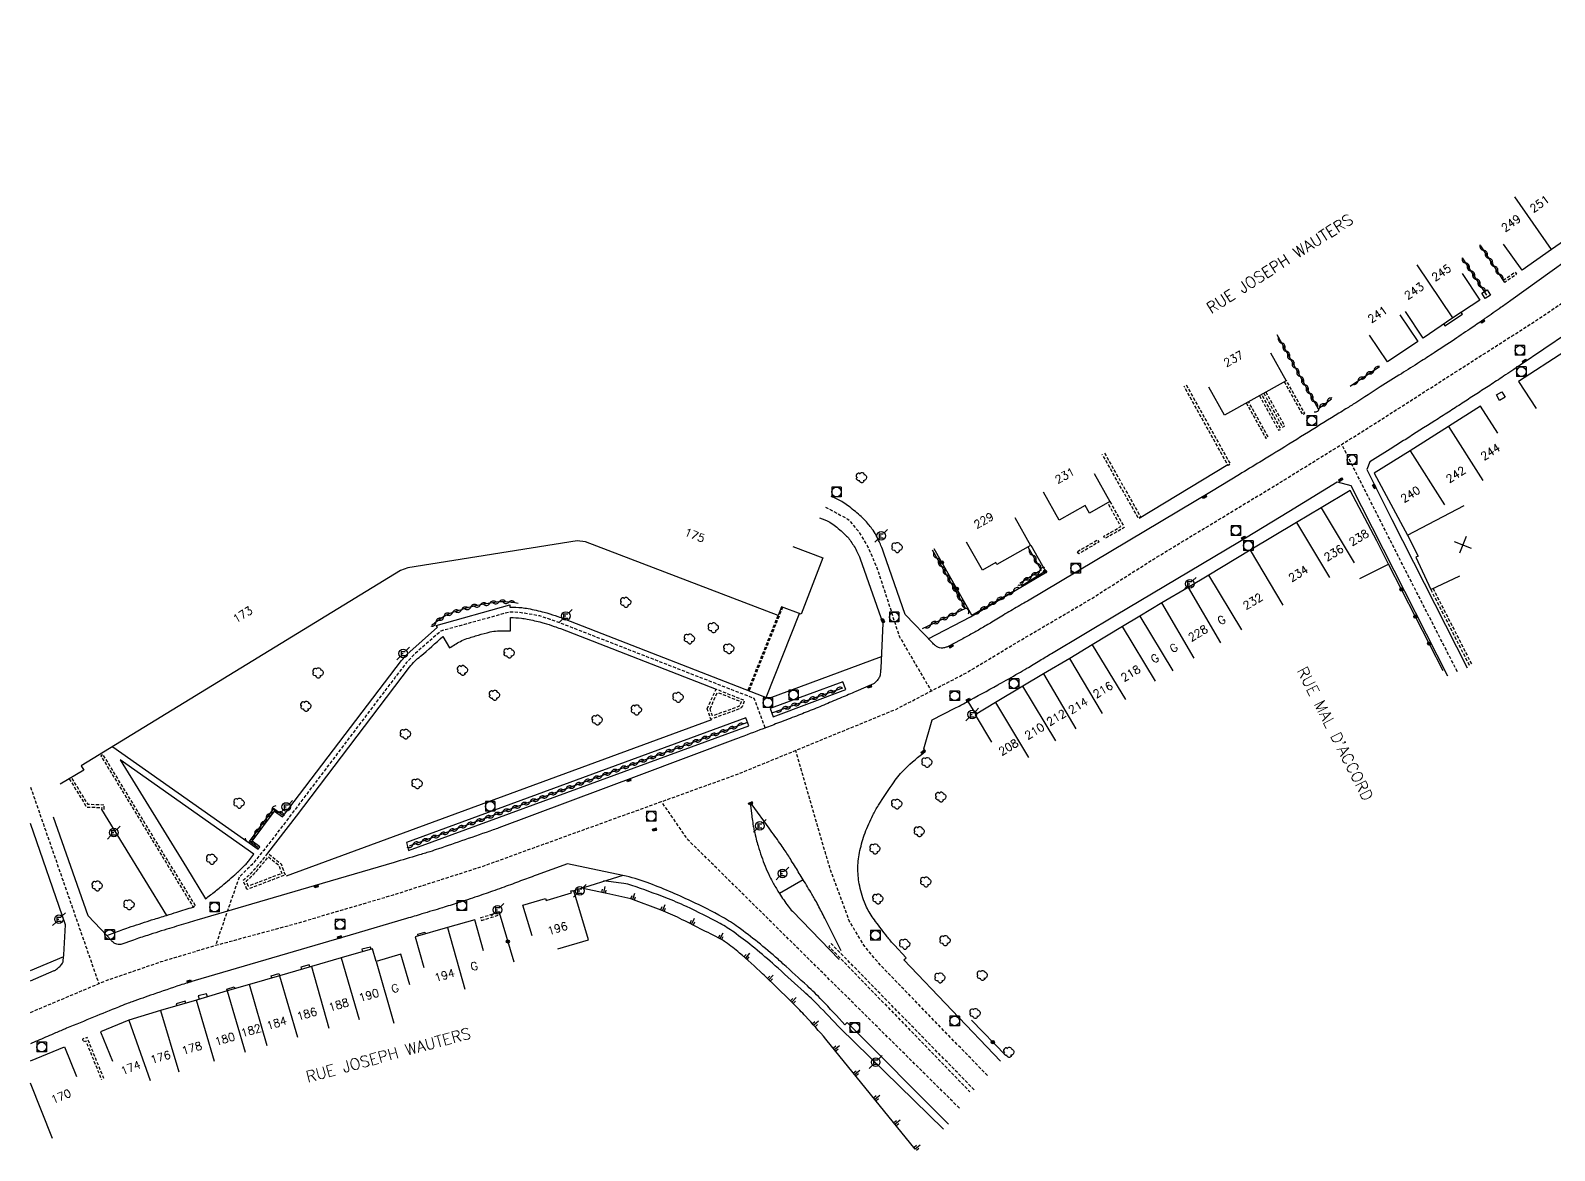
# Model space of a CAD drawing. Header units: millimetres. Extents: x 133000 to 134000, y 129000 to 130000.
# Drawn here: x 133000 to 133238, y 129459.2 to 129634.1 of the extents above; entities that cross this region are included whole.
import ezdxf
from ezdxf.enums import TextEntityAlignment as Align

# ---------------------------------------------------------------- set-up
doc = ezdxf.new("R2010")
doc.units = ezdxf.units.MM
doc.linetypes.add('DASHED', pattern=[0.75, 0.5, -0.25])
doc.layers.get('0').update_dxf_attribs({"linetype": 'CONTINUOUS'})
for name, color, linetype in [('W0001', 6, 'DASHED'), ('W0008', 7, 'CONTINUOUS'), ('W0100', 7, 'CONTINUOUS'), ('W0112', 1, 'DASHED'), ('W0211', 2, 'CONTINUOUS'), ('W0300', 7, 'CONTINUOUS'), ('W0310', 3, 'CONTINUOUS'), ('W0322', 7, 'CONTINUOUS'), ('W0400', 7, 'CONTINUOUS'), ('W0420', 7, 'CONTINUOUS'), ('W0471', 7, 'CONTINUOUS'), ('W0989', 7, 'CONTINUOUS'), ('W0991', 7, 'CONTINUOUS'), ('W1102', 7, 'CONTINUOUS')]:
    doc.layers.add(name, color=color, linetype=linetype)
doc.styles.get("Standard").update_dxf_attribs({"font": 'romans.shx', "width": 0.85})

# ---------------------------------------------------------------- blocks, each defined once
blk = doc.blocks.new('T420')
for p, q in [((0.75, 0.75), (-0.75, 0.75)), ((-0.75, 0.75), (-0.75, -0.75)), ((0.75, 0.75), (0.75, -0.75)), ((0.75, -0.75), (-0.75, -0.75))]:
    blk.add_line(p, q)
blk.add_ellipse((0, 0), major_axis=(-0.53, 0.53), ratio=1, start_param=3.926991, end_param=10.210176)
blk = doc.blocks.new('T400')
for p, q in [((-0.15, 0.3), (0.15, 0.3)), ((-0.15, -0.25), (-0.15, 0.3)), ((-0.15, 0.15), (0.15, 0.15)), ((-0.15, 0), (0.15, 0)), ((0.15, 0.3), (0.15, -0.25)), ((-0.15, -0.15), (0.15, -0.15)), ((-0.15, -0.25), (-0.15, -0.3)), ((-0.15, -0.3), (0.15, -0.3)), ((0.15, -0.3), (0.15, -0.25))]:
    blk.add_line(p, q)
blk = doc.blocks.new('T471')
for p, q in [((-0.333334, 0.333334), (-0.333334, -0.333334)), ((-0.333334, 0.333334), (0.333334, 0.333334)), ((-0.333334, 0), (0, 0)), ((0.500001, 0.500001), (1.000002, 1.000002)), ((-0.500001, -0.500001), (-1.000002, -1.000002)), ((-0.333334, -0.333334), (0.333334, -0.333334))]:
    blk.add_line(p, q)
blk.add_ellipse((0, 0), major_axis=(0.471405, 0.471405), ratio=1, start_param=5.4977871438, end_param=11.780972451)
blk = doc.blocks.new('T300')
for p, q in [((-0.8, 0.51), (-0.86, 0.34)), ((-0.86, 0.34), (-0.86, 0.17)), ((-0.86, 0.17), (-0.74, 0.06)), ((-0.69, 0.63), (-0.8, 0.51)), ((-0.8, -0.06), (-0.74, 0.06)), ((-0.74, 0.06), (-0.69, 0.11)), ((-0.57, 0.69), (-0.69, 0.63)), ((-0.46, 0.69), (-0.57, 0.69)), ((-0.29, 0.63), (-0.46, 0.69)), ((-0.29, 0.63), (-0.17, 0.74)), ((-0.23, 0.57), (-0.29, 0.63)), ((-0.17, 0.74), (-0.06, 0.8)), ((-0.06, 0.8), (0.06, 0.8)), ((0.06, 0.8), (0.23, 0.74)), ((0.23, 0.74), (0.34, 0.63)), ((0.34, 0.63), (0.4, 0.51)), ((0.46, 0.46), (0.34, 0.46)), ((0.4, 0.51), (0.4, 0.46)), ((0.57, 0.4), (0.46, 0.46)), ((0.57, 0.4), (0.69, 0.29)), ((0.69, 0.29), (0.74, 0.17)), ((0.74, 0.06), (0.69, -0.17)), ((0.74, 0.17), (0.74, 0.06)), ((-0.8, -0.17), (-0.8, -0.06)), ((-0.8, -0.23), (-0.8, -0.17)), ((-0.74, -0.34), (-0.8, -0.23)), ((-0.69, -0.4), (-0.74, -0.34)), ((-0.51, -0.46), (-0.69, -0.4)), ((-0.4, -0.46), (-0.51, -0.46)), ((-0.4, -0.46), (-0.34, -0.46)), ((-0.34, -0.46), (-0.34, -0.4)), ((-0.34, -0.51), (-0.34, -0.46)), ((-0.29, -0.63), (-0.34, -0.51)), ((-0.17, -0.74), (-0.29, -0.63)), ((-0.06, -0.8), (-0.17, -0.74)), ((0.06, -0.8), (-0.06, -0.8)), ((0.17, -0.74), (0.06, -0.8)), ((0.23, -0.69), (0.17, -0.74)), ((0.29, -0.46), (0.23, -0.46)), ((0.29, -0.63), (0.23, -0.69)), ((0.46, -0.4), (0.29, -0.46)), ((0.34, -0.51), (0.29, -0.63)), ((0.34, -0.51), (0.34, -0.46)), ((0.57, -0.34), (0.46, -0.4)), ((0.63, -0.29), (0.57, -0.34)), ((0.69, -0.17), (0.63, -0.29))]:
    blk.add_line(p, q)
blk = doc.blocks.new('t112o')
at = {"color": 0, "linetype": 'Continuous'}
for p, q in [((-0.5, 0.5), (0.5, 0.5)), ((-0.5, -0.5), (-0.5, 0.5)), ((0.5, 0.5), (0.5, -0.5)), ((0.5, -0.5), (-0.5, -0.5))]:
    blk.add_line(p, q, dxfattribs=at)
blk = doc.blocks.new('t211o')
at = {"color": 0, "linetype": 'Continuous'}
for p, q in [((-0.29, 0.5), (-0.29, 0)), ((0, 1), (0, 0)), ((0.29, 0.5), (0.29, 0))]:
    blk.add_line(p, q, dxfattribs=at)
blk = doc.blocks.new('t991o')
at = {"color": 0, "linetype": 'Continuous'}
for p, q in [((-1, 1), (1, -1)), ((-1, -1), (1, 1))]:
    blk.add_line(p, q, dxfattribs=at)
blk = doc.blocks.new('t322o')
at = {"color": 0, "linetype": 'Continuous'}
for radius in [0.25, 0.15]:
    blk.add_circle((0, 0), radius, dxfattribs=at)
blk = doc.blocks.new('t310o')
at = {"color": 0, "linetype": 'Continuous'}
for centre, start, end in [((-0.5, 0.38), 216.8699, 323.1304), ((0.5, -0.37), 36.8699, 143.1303)]:
    blk.add_arc(centre, 0.625, start, end, dxfattribs=at)

msp = doc.modelspace()

# ---------------------------------------------------------------- linework, layer by layer
at = {"layer": 'W0001', "flags": 128}
for points in [[(133000, 129480.74), (133002.28, 129481.71), (133011.84, 129485.73), (133020.41, 129488.67), (133028.9, 129491.22), (133041.55, 129494.65), (133056.68, 129499.11), (133070.49, 129503.52), (133086.45, 129509.3), (133110.65, 129518.03), (133135.12, 129528.07), (133146.2, 129533.8), (133153.92, 129538.45), (133165.54, 129545.27), (133175.31, 129551.49), (133195.21, 129563.54), (133207.77, 129571.31), (133221.42, 129580.03), (133235.35, 129588.93), (133247.42, 129597.12), (133259.87, 129606.14), (133268.16, 129611.82), (133276.38, 129617.37), (133282.58, 129621.37), (133290.06, 129625.61), (133296.49, 129628.51), (133310.34, 129634.08)], [(133222.84, 129533.93), (133214.21, 129550.8), (133208.85, 129561.41), (133204.78, 129569.46)], [(133124.14, 129559.66), (133127.67, 129557.78), (133129.36, 129555.8), (133130.67, 129553.65), (133132.12, 129550.36), (133135.71, 129539.4), (133140.66, 129530.94)], [(133114.76, 129525.17), (133113.02, 129529.76), (133085.58, 129540.44), (133082.22, 129541.74), (133081.21, 129542.08), (133079.53, 129542.65), (133077.74, 129542.98), (133076.28, 129543.2), (133074.76, 129543.25), (133064.09, 129540.3), (133062.3, 129538.73), (133060.13, 129536.83), (133058.67, 129535.31), (133056.88, 129532.99), (133043.55, 129515.39), (133039.65, 129510.23), (133036.43, 129506.05), (133034.57, 129503.81), (133032.59, 129501.88), (133028.9, 129491.22)], [(133149.44, 129470.88), (133132.73, 129488.14), (133130.28, 129491.04), (133127.86, 129495.04), (133124.81, 129503.39), (133119.5, 129521.66)], [(133000, 129515.94), (133010.66, 129485.24)], [(133145.06, 129465.81), (133113.84, 129496.7), (133102.67, 129507.71), (133098.55, 129513.67)]]:
    msp.add_lwpolyline(points, dxfattribs=at)
at = {"layer": 'W0008', "flags": 128}
for points in [[(133246.11, 129602.64), (133231.17, 129591.91, -0.00242), (133229.7, 129590.86, -0.001409), (133227.15, 129589.08, -0.002967), (133225.13, 129587.69, -0.002216), (133222.4, 129585.85, -0.002146), (133219.19, 129583.74, -0.003066), (133216.94, 129582.29, -0.001241), (133214.09, 129580.49, 0.001074), (133210.8, 129578.41, 0.00123), (133206.97, 129575.96, -0.003057), (133205.42, 129574.99, -0.000832), (133204.35, 129574.32, -0.000189), (133199.59, 129571.37, -0.000112), (133194.68, 129568.33, -0.000806), (133194, 129567.91, -0.001731), (133191.98, 129566.68, 0.001101), (133188.8, 129564.75), (133184.43, 129562.09), (133155.7, 129544.99, -0.003293), (133154.53, 129544.3, 0.001677), (133152.23, 129542.96, 0.005061), (133150.11, 129541.68, -0.006405), (133148.43, 129540.68, -0.004237), (133146.87, 129539.79, -0.003966), (133145.19, 129538.88), (133143.42, 129537.93, -0.054985), (133143, 129537.76, -0.044029), (133142.45, 129537.65, -0.077155), (133141.98, 129537.68, -0.088681), (133141.6, 129537.83, -0.026027), (133141.19, 129538.12, -0.03434), (133140.91, 129538.38), (133136.6, 129542.88), (133133.29, 129552.44, 0.020529), (133132.81, 129553.67, 0.015523), (133132.06, 129555.24, 0.041685), (133131.41, 129556.28, 0.027579), (133130.23, 129557.68, 0.027984), (133129.54, 129558.34, 0.010576), (133127.6, 129559.92, 0.040578), (133126.71, 129560.51, 0.023363), (133125.05, 129561.32)], [(133243.73, 129589.31), (133232.64, 129581.81, -0.002202), (133230.05, 129580.08, -0.00266), (133227.89, 129578.66, -0.000049), (133225.86, 129577.35, 0.000021), (133223.84, 129576.04, 0.000027), (133221.71, 129574.66, -0.000154), (133219.57, 129573.28, -0.003468), (133219.31, 129573.11, 0.000197), (133214.66, 129570.18, 0.000882), (133212.75, 129568.98), (133209.18, 129566.71), (133208.72, 129565.51), (133212.61, 129557.72), (133224.38, 129534.56)], [(133151.49, 129473.11), (133136.38, 129488.95), (133136.78, 129489.29), (133134.92, 129491.23, -0.019212), (133133.79, 129492.57, -0.005065), (133131.98, 129494.94, -0.012224), (133131.27, 129495.95, -0.057985), (133130.24, 129497.95, -0.043621), (133129.44, 129500.81, -0.051406), (133129.22, 129503.39, -0.049992), (133129.54, 129506.03, -0.032466), (133130.34, 129508.78, -0.030863), (133131.55, 129511.54, -0.023396), (133132.43, 129513.09, -0.009506), (133134.86, 129516.75, -0.049379), (133136.58, 129518.78, -0.030979), (133139.79, 129521.52), (133139.5, 129521.91), (133140.81, 129526.42), (133144.35, 129528.23, 0.00598), (133146.18, 129529.2, 0.0001), (133151.06, 129531.89, 0.002608), (133151.25, 129531.99, 0.001772), (133154.28, 129533.71, 0.004043), (133155.59, 129534.48, 0.001525), (133157.62, 129535.69, -0.001672), (133159.47, 129536.8), (133169.57, 129542.82), (133188.56, 129554.15), (133196.5, 129558.95), (133204.07, 129563.6), (133206.2, 129563.05), (133221.3, 129533.29)], [(133123.24, 129558, -0.033202), (133124.81, 129557.29, -0.052716), (133125.72, 129556.69, -0.017882), (133127.44, 129555.14, -0.048601), (133127.99, 129554.49, -0.028627), (133129, 129552.85, -0.039146), (133129.58, 129551.55), (133133.1, 129541.53), (133132.79, 129534.49, -0.012181), (133132.74, 129533.84, -0.017938), (133132.69, 129533.4, -0.089525), (133132.59, 129533.11, -0.042584), (133132.23, 129532.6, -0.029952), (133131.83, 129532.17, -0.087886), (133131.66, 129532.06), (133128.89, 129530.86, -0.001564), (133126.64, 129529.9, -0.001433), (133124.19, 129528.86, -0.004009), (133121.78, 129527.87, -0.003919), (133119.3, 129526.9, -0.000325), (133116.64, 129525.89, -0.000388), (133114.41, 129525.04, -0.000067), (133110.41, 129523.52, -0.000832), (133110.08, 129523.4), (133095.02, 129517.76), (133073.13, 129509.56, -0.004851), (133072.27, 129509.25, -0.000941), (133067.82, 129507.69, -0.001813), (133063.71, 129506.28, -0.005597), (133062.37, 129505.84, -0.003546), (133060.55, 129505.28, -0.001724), (133056.79, 129504.17), (133045.56, 129500.86), (133025.97, 129495.14, 0.001979), (133024.6, 129494.73, 0.000942), (133021.73, 129493.86, 0.003454), (133018.27, 129492.78, 0.005413), (133016.07, 129492.05), (133014.1, 129491.37, -0.098445), (133013.88, 129491.34, -0.05306), (133013.48, 129491.41, -0.039825), (133013.16, 129491.53, -0.076646), (133013.01, 129491.63, -0.011727), (133012.78, 129491.84, -0.012229), (133012.58, 129492.05), (133011.93, 129492.77, -0.003598), (133014.16, 129493.6, -0.007063), (133015.31, 129494, -0.00015), (133018.64, 129495.1, -0.004757), (133018.75, 129495.14, -0.000608), (133019.1, 129495.24, 0.000099), (133021.25, 129495.9, 0.001083), (133022.86, 129496.4, 0.000685), (133025.41, 129497.2)], [(133012.84, 129522.2), (133035.57, 129506.24), (133035.83, 129506.58), (133034.61, 129507.49), (133038.12, 129512.15), (133039.37, 129511.29), (133057.93, 129535.68, -0.042905), (133058.79, 129536.63), (133063.56, 129540.92), (133063.36, 129541.14), (133074.84, 129544.39), (133074.86, 129544.05, -0.016597), (133076.71, 129543.95, -0.03077), (133077.7, 129543.81, -0.003467), (133080.24, 129543.25, -0.020906), (133080.66, 129543.13, -0.005736), (133082.37, 129542.57, -0.010017), (133083.34, 129542.21), (133115.33, 129529.77)], [(133037.08, 129505.61), (133041.52, 129511.4), (133059.21, 129534.67, -0.068401), (133060.93, 129536.38, 0.018097), (133064.39, 129539.47), (133065.45, 129537.67, -0.023619), (133067.13, 129538.67, -0.041295), (133068.16, 129539.11, -0.011331), (133069.95, 129539.67, -0.011214), (133071.78, 129540.15, -0.045491), (133072.93, 129540.31), (133074.95, 129540.31), (133074.97, 129542.42, -0.015843), (133076.66, 129542.31, -0.02897), (133077.58, 129542.16, -0.003031), (133079.85, 129541.65, -0.019739), (133080.2, 129541.55, -0.006029), (133081.78, 129541.03, -0.009688), (133082.75, 129540.67), (133107.07, 129531.24)], [(133126.61, 129490.35), (133124.04, 129495.47, 0.004344), (133123, 129497.49, 0.00861), (133122.45, 129498.49, 0.005841), (133122.03, 129499.22, 0.001873), (133120.67, 129501.46, 0.001037), (133119.46, 129503.44, 0.001947), (133118.81, 129504.49, 0.005813), (133117.72, 129506.17, 0.009577), (133117.04, 129507.17, 0.000036), (133116.24, 129508.28, 0.000033), (133115.36, 129509.51), (133112.73, 129513.17, 0.080881), (133112.71, 129513.2, 0.02992), (133112.64, 129513.24, 0.142561), (133112.52, 129513.27, 0.27729), (133112.47, 129513.23, 0.07827), (133112.45, 129513.16, 0.057179), (133112.45, 129513.07), (133112.63, 129511.46, 0.011023), (133112.7, 129510.97, 0.004732), (133112.88, 129509.85, 0.010581), (133113.03, 129509.1, 0.006199), (133113.33, 129507.81, 0.013061), (133113.62, 129506.77, 0.008039), (133114.16, 129505.1, 0.015675), (133114.73, 129503.57, 0.015175), (133115.41, 129502.03, 0.017036), (133116.04, 129500.84, 0.012822), (133116.96, 129499.31, 0.015372), (133118.32, 129497.33, 0.035013), (133119, 129496.53), (133126.28, 129489.03)], [(133000, 129485.65), (133003.7, 129487.27, 0.053751), (133004.08, 129487.48, 0.035451), (133004.57, 129487.9, 0.070462), (133004.99, 129488.43, 0.105248), (133005.13, 129488.86), (133005.21, 129489.75), (133005.45, 129494.42), (133000, 129510.24)], [(133143.39, 129463.28), (133127.56, 129479.18), (133127.19, 129478.79, 0.009658), (133123.6, 129482.65, 0.016071), (133121.33, 129484.87, 0.000693), (133117.52, 129488.34, 0.003395), (133116.74, 129489.04, 0.011281), (133113.58, 129491.71, 0.012101), (133110.52, 129494.06, 0.031353), (133108.08, 129495.62, 0.016599), (133103.2, 129498.11, 0.019774), (133096.29, 129501.03, 0.037899), (133092.53, 129502.12), (133083.84, 129503.96), (133078.95, 129502.16, 0.001337), (133076.54, 129501.27, -0.001263), (133073.98, 129500.32, -0.004101), (133072.51, 129499.79, -0.002243), (133069.79, 129498.86, -0.003237), (133066.75, 129497.85, -0.004073), (133064.32, 129497.08, -0.001177), (133061.14, 129496.12, -0.001559), (133058.73, 129495.4), (133049.92, 129492.8), (133024.47, 129485.34, 0.009695), (133023.39, 129485, 0.002456), (133019.16, 129483.56, 0.002128), (133015.9, 129482.41, 0.007903), (133015.02, 129482.09, 0.002805), (133013.72, 129481.57, 0.000943), (133009.86, 129480, 0.000342), (133005.63, 129478.26, 0.002211), (133004.97, 129477.98, 0.00187), (133003.28, 129477.26, 0.001257), (133000.77, 129476.18), (133000, 129475.84)]]:
    msp.add_lwpolyline(points, format="xyb", dxfattribs=at)
for points in [[(133220.72, 129588.23), (133220.89, 129587.97), (133223.63, 129589.78), (133223.45, 129590.06)], [(133173.12, 129557.94), (133186.97, 129566.28)], [(133140.2, 129539.06), (133146.8, 129542.53), (133158.71, 129549.55)], [(133114.88, 129529.91), (133120.08, 129543.03)], [(133132.87, 129536.26), (133115.33, 129529.79)], [(133146.37, 129529.31), (133147.61, 129527.26)], [(133106.34, 129526.42), (133039.93, 129502.04)], [(133011.11, 129512.44), (133021.25, 129495.9)], [(133011.93, 129492.77), (133008.99, 129495.83), (133003.59, 129511.23)], [(133092.53, 129502.12), (133084.86, 129499.73)], [(133120.67, 129501.46), (133116.96, 129499.31)], [(133060.57, 129492.71), (133060.49, 129492.98), (133061.56, 129493.28), (133061.64, 129493.01)], [(133053.18, 129490.61), (133053.08, 129490.95), (133051.76, 129490.6), (133051.87, 129490.23)], [(133000, 129487.29), (133005.19, 129489.49)], [(133043.63, 129487.84), (133043.53, 129488.19), (133042.22, 129487.83), (133042.33, 129487.46)], [(133037.71, 129486.12), (133037.61, 129486.48), (133038.8, 129486.83), (133038.9, 129486.47)], [(133027.64, 129483.19), (133027.51, 129483.63), (133026.19, 129483.32), (133026.35, 129482.81)], [(133030.76, 129484.13), (133030.68, 129484.4), (133031.82, 129484.73), (133031.9, 129484.45)], [(133024.26, 129482.19), (133024.17, 129482.52), (133022.74, 129482.07), (133022.83, 129481.78)]]:
    msp.add_lwpolyline(points, dxfattribs=at)
for points in [[(133115.52, 129528.18), (133115.99, 129526.91), (133127.34, 129531.19), (133126.87, 129532.35)], [(133112.2, 129525.5), (133111.74, 129526.75), (133058.71, 129507.3), (133059.06, 129506.02)]]:
    msp.add_lwpolyline(points, close=True, dxfattribs=at)
msp.add_lwpolyline([(133024.38, 129503.35), (133027.32, 129498.5, 0.005996), (133028.88, 129499.68, 0.012226), (133029.63, 129500.28, 0.000851), (133031.92, 129502.25, 0.00613), (133032.23, 129502.53, 0.008618), (133032.48, 129502.76, 0.001789), (133033.67, 129503.91, 0.02995), (133034.12, 129504.42), (133034.89, 129505.45), (133014.03, 129520.21)], format="xyb", close=True, dxfattribs=at)
at = {"layer": 'W0100', "flags": 128}
for points in [[(133239.27, 129607.17), (133242.1, 129603.05), (133237.54, 129599.9), (133232.96, 129596.65), (133230.06, 129600.72)], [(133223.6, 129596.15), (133226.35, 129591.97), (133222.14, 129589.2), (133217.52, 129586.06), (133214.71, 129590.19)], [(133213.85, 129589.67), (133216.64, 129585.52), (133211.9, 129582.33), (133209.11, 129586.48)], [(133247.46, 129583.07), (133244.76, 129587.27), (133242.25, 129585.65), (133239.64, 129583.97), (133232.4, 129579.25), (133235.13, 129575.06)], [(133193.66, 129583.75), (133196.08, 129579.38), (133186.46, 129574.03), (133184.03, 129578.4)], [(133229.13, 129571.2), (133226.45, 129575.42), (133221.44, 129572.24), (133215.47, 129568.46), (133209.84, 129564.97), (133215.03, 129555.25), (133216.71, 129552.01), (133216.33, 129551.81), (133218.67, 129546.8), (133223.2, 129548.91)], [(133166.12, 129564.88), (133168.58, 129560.53), (133165.4, 129558.73), (133165.4, 129558.73), (133164.73, 129559.91), (133160.67, 129557.61), (133158.21, 129561.97)], [(133207.6, 129548.5), (133212.08, 129550.74), (133210.27, 129554.36), (133206.08, 129562.23), (133201.59, 129559.54), (133197.73, 129557.23), (133190.46, 129552.91), (133184.04, 129549.04), (133180.79, 129547.09), (133176.67, 129544.7), (133173.23, 129542.64), (133170.53, 129541.01), (133165.82, 129538.17), (133162.3, 129536.02), (133158.18, 129533.63), (133154.97, 129531.71), (133150.72, 129529.14), (133147.51, 129527.2), (133150.09, 129522.92)], [(133153.7, 129558.01), (133156.17, 129553.67), (133150.92, 129550.68), (133150.92, 129550.68), (133150.74, 129551.01), (133148.65, 129549.82), (133146.18, 129554.17)], [(133119.06, 129553.5), (133123.73, 129551.71), (133120.36, 129542.93), (133117.28, 129544.1), (133116.74, 129542.71), (133086.67, 129554.23), (133085.38, 129554.37), (133058.93, 129550.18), (133057.8, 129549.74), (133007.91, 129519.24), (133008.31, 129518.59), (133004.66, 129516.38), (133004.66, 129516.38)], [(133078.33, 129492.7), (133076.91, 129497.49), (133080.43, 129498.53), (133080.52, 129498.24), (133080.69, 129498.29), (133084.5, 129499.43), (133084.41, 129499.72), (133084.69, 129499.8), (133084.72, 129499.69), (133084.86, 129499.73)], [(133082.35, 129490.66), (133087.14, 129492.09), (133084.86, 129499.73), (133084.86, 129499.73)], [(133070.75, 129490.38), (133069.41, 129495.2), (133065.1, 129494), (133060.07, 129492.57), (133061.45, 129487.76)], [(133059.26, 129485.05), (133057.83, 129489.85), (133053.96, 129488.7), (133053.39, 129490.66), (133048.53, 129489.26), (133043.87, 129487.91), (133038.91, 129486.47), (133034.22, 129485.12), (133030.73, 129484.12), (133025.93, 129482.68), (133020.31, 129481.04), (133015.36, 129479.55), (133010.91, 129477.73), (133012.81, 129473.11)], [(133000, 129473.19), (133005.31, 129475.39), (133007.21, 129470.76)]]:
    msp.add_lwpolyline(points, dxfattribs=at)
at = {"layer": 'W0112', "flags": 128}
for points in [[(133230.01, 129595.07), (133231.83, 129596.34), (133232.06, 129596.01), (133230.24, 129594.74)], [(133163.51, 129552.72), (133166.65, 129554.53), (133166.85, 129554.18), (133163.71, 129552.37)], [(133025.75, 129497.41), (133011.32, 129521.03), (133010.98, 129520.82), (133025.41, 129497.2)], [(133070.41, 129495.11), (133073.32, 129495.99), (133073.2, 129496.37), (133070.29, 129495.49)]]:
    msp.add_lwpolyline(points, close=True, dxfattribs=at)
for points in [[(133180.5, 129578.73), (133187.38, 129566.34), (133187.03, 129566.15), (133180.15, 129578.53)], [(133195.8, 129579.22), (133198.64, 129574.11), (133198.99, 129574.3), (133196.15, 129579.42)], [(133191.91, 129577.06), (133194.92, 129571.65), (133195.27, 129571.84), (133192.26, 129577.25)], [(133192.59, 129577.44), (133195.54, 129572.13), (133195.89, 129572.32), (133192.94, 129577.63)], [(133189.86, 129575.92), (133192.93, 129570.4), (133193.28, 129570.59), (133190.21, 129576.12)], [(133167.73, 129568.09), (133173.38, 129558.09), (133173.03, 129557.89), (133167.38, 129567.89)], [(133168.58, 129560.53), (133170.82, 129556.46), (133167.81, 129554.74), (133167.61, 129555.09), (133170.28, 129556.61), (133168.23, 129560.33)], [(133218.67, 129546.8), (133224.71, 129534.92)], [(133219.02, 129546.98), (133225.07, 129535.1)], [(133117.46, 129544.03), (133112.24, 129531.02), (133112.08, 129531.06), (133116.74, 129542.71)], [(133006.05, 129517.23), (133008.76, 129512.82), (133011.12, 129512.74), (133011.11, 129512.44), (133011.51, 129512.43), (133011.53, 129513.13), (133008.99, 129513.22), (133006.4, 129517.43)], [(133147.38, 129468.66), (133125.07, 129491.47), (133124.68, 129491.04), (133146.72, 129468.35)], [(133011.47, 129470.4), (133008.83, 129476.85), (133008.1, 129476.55), (133008.25, 129476.18), (133008.61, 129476.33), (133011.1, 129470.25)]]:
    msp.add_lwpolyline(points, dxfattribs=at)
for points in [[(133105.7, 129528.16), (133107.07, 129531.24), (133111.48, 129529.49), (133111.18, 129528.58, -0.08311), (133111.16, 129528.54, -0.018215), (133111.03, 129528.39, -0.030461), (133110.84, 129528.19, -0.094405), (133110.76, 129528.15), (133106.26, 129526.52)], [(133106.13, 129528.14), (133107.28, 129530.73), (133110.98, 129529.26), (133110.82, 129528.75, -0.013663), (133110.73, 129528.65, -0.026449), (133110.59, 129528.51), (133106.51, 129527.04)], [(133033.79, 129499.94), (133033.23, 129501.38, 0.012777), (133034.2, 129502.24, 0.024387), (133034.67, 129502.73, 0.000885), (133035.3, 129503.45, 0.000885), (133035.93, 129504.18, 0.00841), (133036.34, 129504.68), (133037.08, 129505.61), (133039.13, 129503.95), (133039.77, 129502.2)], [(133034.02, 129500.46), (133033.71, 129501.26, 0.010002), (133034.47, 129501.95, 0.024387), (133034.97, 129502.46, 0.000885), (133035.6, 129503.19, 0.000885), (133036.23, 129503.92, 0.008433), (133036.66, 129504.43), (133037.15, 129505.05), (133038.8, 129503.71), (133039.26, 129502.44)]]:
    msp.add_lwpolyline(points, format="xyb", close=True, dxfattribs=at)
at = {"layer": 'W0211', "flags": 128}
for points in [[(133138.18, 129459.4), (133124.21, 129476.59, 0.007448), (133121.05, 129480.14, 0.013579), (133119.23, 129482.02, 0.000786), (133115.38, 129485.77, 0.00287), (133114.32, 129486.79, 0.012736), (133110.73, 129490.02, 0.022287), (133108.56, 129491.72, 0.035719), (133107.81, 129492.17, 0.004306), (133101.39, 129495.42, 0.019197), (133098.51, 129496.7), (133093.74, 129498.49), (133089.99, 129499.31), (133089.47, 129499.42), (133086.32, 129500.1)], [(133142.57, 129462.51), (133126.47, 129478.26, 0.007759), (133122.94, 129481.93, 0.013594), (133120.84, 129483.94, 0.000644), (133116.75, 129487.64, 0.00305), (133115.89, 129488.41, 0.011141), (133112.7, 129491.1, 0.013062), (133109.87, 129493.25, 0.032167), (133107.7, 129494.62, 0.014027), (133102.44, 129497.27, 0.017869), (133099.24, 129498.64, 0.010972), (133093.91, 129500.57, 0.042332), (133092.64, 129500.88, 0.017454), (133089.49, 129501.27)]]:
    msp.add_lwpolyline(points, format="xyb", dxfattribs=at)
at = {"layer": 'W0310', "flags": 128}
for points in [[(133230.24, 129594.74), (133226.49, 129600.44)], [(133227.45, 129592.75), (133223.63, 129598.56)], [(133194.66, 129586.6), (133201.1, 129575.01), (133203.16, 129576.57)], [(133206.08, 129578.56), (133210.68, 129581.59)], [(133140.82, 129552.99), (133146.02, 129543.84), (133139.26, 129540.66)], [(133155.78, 129553.44), (133157.85, 129549.81), (133154.49, 129547.72)], [(133147.01, 129542.77), (133153.66, 129546.63)], [(133115.95, 129527.57), (133126.84, 129531.43)], [(133111.82, 129525.98), (133059.15, 129506.71)], [(133035.53, 129506.49), (133034.22, 129507.44), (133038.03, 129512.6), (133039.46, 129511.53)]]:
    msp.add_lwpolyline(points, dxfattribs=at)
msp.add_lwpolyline([(133076.18, 129544.62, 0.027665), (133073.98, 129544.87, 0.053313), (133072.83, 129544.82, 0.007367), (133070.13, 129544.36, 0.015852), (133068.89, 129544.09, 0.013464), (133067.94, 129543.83, 0.005946), (133065.81, 129543.14, 0.058277), (133064.58, 129542.56, 0.034134), (133062.7, 129541.21)], format="xyb", dxfattribs=at)
at = {"layer": 'W0322', "flags": 128}
for points in [[(133147.01, 129542.77), (133141.11, 129553.15)], [(133156.21, 129553.69), (133158.52, 129549.64), (133154.75, 129547.29)], [(133220.61, 129534.11), (133212.08, 129550.74)], [(133073.2, 129496.37), (133075.5, 129488.63)], [(133146.97, 129479.52), (133152.31, 129474.02)]]:
    msp.add_lwpolyline(points, dxfattribs=at)
at = {"layer": 'W1102', "flags": 128}
for points in [[(133237.54, 129599.9), (133231.8, 129608.09)], [(133222.14, 129589.2), (133216.58, 129597.51)], [(133221.44, 129572.24), (133226.8, 129563.79)], [(133215.47, 129568.46), (133220.82, 129560.01)], [(133201.59, 129559.54), (133206.72, 129550.96)], [(133215.03, 129555.25), (133223.89, 129559.9)], [(133197.73, 129557.23), (133202.86, 129548.65)], [(133190.46, 129552.91), (133195.59, 129544.33)], [(133189.19, 129540.47), (133184.04, 129549.04)], [(133180.79, 129547.09), (133185.87, 129538.48)], [(133181.75, 129536.08), (133176.67, 129544.7)], [(133175.7, 129532.45), (133170.53, 129541.01)], [(133173.23, 129542.64), (133178.38, 129534.07)], [(133165.82, 129538.17), (133171, 129529.61)], [(133167.41, 129527.43), (133162.3, 129536.02)], [(133158.18, 129533.63), (133163.27, 129525.03)], [(133160.13, 129523.14), (133154.97, 129531.71)], [(133150.72, 129529.14), (133155.88, 129520.57)], [(133065.1, 129494), (133067.81, 129484.38)], [(133048.53, 129489.26), (133051.31, 129479.66)], [(133053.96, 129488.7), (133056.74, 129479.09)], [(133038.91, 129486.47), (133041.69, 129476.87)], [(133043.87, 129487.91), (133046.59, 129478.29)], [(133030.73, 129484.12), (133033.54, 129474.52)], [(133036.98, 129475.51), (133034.22, 129485.12)], [(133020.31, 129481.04), (133023.15, 129471.46)], [(133028.76, 129473.09), (133025.93, 129482.68)], [(133015.36, 129479.55), (133018.7, 129470.12)], [(133003.46, 129461.04), (133000, 129469.72)]]:
    msp.add_lwpolyline(points, dxfattribs=at)

# ---------------------------------------------------------------- block references
at = {"layer": 'W0112'}
for p, rotation in [((133227.33, 129592.91), 33.7520181667442), ((133229.61, 129576.99), 210.5542480378583)]:
    msp.add_blockref('t112o', p, dxfattribs=dict(at, rotation=rotation))
at = {"layer": 'W0211'}
for p, rotation in [((133089.47, 129499.42), 347.7458869644713), ((133094, 129498.39), 339.463587827919), ((133098.68, 129496.64), 337.8448919464639), ((133103.21, 129494.51), 333.424561158275), ((133107.66, 129492.25), 332.7388542371689), ((133111.64, 129489.23), 318.7020699772348), ((133115.31, 129485.84), 315.8961845933009), ((133118.89, 129482.35), 315.6851044911902), ((133122.33, 129478.73), 311.8727194968615), ((133125.57, 129474.92), 309.0958930335309), ((133128.72, 129471.04), 309.0958930335309), ((133131.87, 129467.16), 309.0958930335362), ((133135.03, 129463.28), 309.0958930335362), ((133138.18, 129459.4), 309.0958930335362)]:
    msp.add_blockref('t211o', p, dxfattribs=dict(at, rotation=rotation))
at = {"layer": 'W0300'}
for p in [(133129.82, 129564.24), (133135.38, 129553.33), (133093, 129544.77), (133106.68, 129540.81), (133102.96, 129539.07), (133109.11, 129537.52), (133074.8, 129536.84), (133044.96, 129533.75), (133067.52, 129534.15), (133072.51, 129530.25), (133043.05, 129528.54), (133094.66, 129527.96), (133101.18, 129529.93), (133088.55, 129526.39), (133058.61, 129524.19), (133140.04, 129519.77), (133060.43, 129516.44), (133142.21, 129514.37), (133032.62, 129513.41), (133135.34, 129513.27), (133138.84, 129508.97), (133028.34, 129504.65), (133131.92, 129506.27), (133010.46, 129500.48), (133139.87, 129501.12), (133015.43, 129497.54), (133132.38, 129498.45), (133136.57, 129491.39), (133142.87, 129491.95), (133142.07, 129486.13), (133148.68, 129486.51), (133147.57, 129480.58), (133152.84, 129474.5)]:
    msp.add_blockref('T300', p, dxfattribs=at)
at = {"layer": 'W0310'}
for p, rotation in [((133226.94, 129599.76), 123.3362819453395), ((133224.15, 129597.76), 123.3362819455406), ((133227.77, 129598.5), 123.3362819453395), ((133228.59, 129597.25), 123.3362819453395), ((133224.97, 129596.51), 123.3362819455406), ((133225.8, 129595.25), 123.3362819455406), ((133229.41, 129596), 123.3362819453395), ((133226.62, 129594), 123.3362819455406), ((133195.39, 129585.29), 299.0640040745699), ((133196.12, 129583.97), 299.0640040745699), ((133196.84, 129582.66), 299.0640040745699), ((133197.57, 129581.35), 299.0640040745699), ((133198.3, 129580.04), 299.0640040745699), ((133208.58, 129580.21), 33.37284317421241), ((133209.83, 129581.03), 33.37284317421241), ((133199.03, 129578.73), 299.0640040745699), ((133207.33, 129579.38), 33.37284317421241), ((133199.76, 129577.42), 299.0640040745699), ((133200.49, 129576.11), 299.0640040745699), ((133202.49, 129576.06), 37.109552809405), ((133201.29, 129575.15), 37.109552809405), ((133141.56, 129551.68), 299.6231355497069), ((133156.52, 129552.14), 299.6231355498121), ((133142.3, 129550.38), 299.6231355497069), ((133143.05, 129549.08), 299.6231355497069), ((133157.26, 129550.83), 299.6231355498121), ((133157.58, 129549.64), 211.9159437821321), ((133143.79, 129547.77), 299.6231355497069), ((133155.03, 129548.05), 211.9159437821321), ((133156.3, 129548.85), 211.9159437821321), ((133144.53, 129546.47), 299.6231355497069), ((133145.27, 129545.16), 299.6231355497069), ((133150.9, 129545.03), 30.17357631707323), ((133152.2, 129545.78), 30.17357631707323), ((133153.5, 129546.54), 30.17357631707323), ((133064.55, 129542.55), 211.9874574421163), ((133065.91, 129543.18), 198.4661978804572), ((133067.33, 129543.64), 197.5512773893641), ((133068.77, 129544.06), 194.4440379540445), ((133070.24, 129544.38), 190.3798533344173), ((133071.72, 129544.64), 189.4540701194902), ((133073.2, 129544.86), 184.7838927915973), ((133074.7, 129544.82), 174.4971515050991), ((133143.33, 129542.57), 205.1707485185432), ((133144.69, 129543.21), 205.1707485185432), ((133146.01, 129543.86), 299.6231355497069), ((133148.31, 129543.52), 30.17357631707323), ((133149.6, 129544.27), 30.17357631707323), ((133063.32, 129541.7), 217.0558191461782), ((133140.61, 129541.3), 205.1707485185432), ((133141.97, 129541.94), 205.1707485185432), ((133124.43, 129530.58), 19.52466682531634), ((133125.84, 129531.08), 19.52466682531634), ((133117.36, 129528.07), 19.52466682531634), ((133118.77, 129528.57), 19.52466682531634), ((133120.19, 129529.07), 19.52466682531634), ((133121.6, 129529.57), 19.52466682531634), ((133123.01, 129530.07), 19.52466682531634), ((133104.78, 129523.41), 200.0939326031065), ((133106.18, 129523.92), 200.0939326031065), ((133107.59, 129524.44), 200.0939326031065), ((133109, 129524.95), 200.0939326031065), ((133110.41, 129525.47), 200.0939326031065), ((133097.73, 129520.83), 200.0939326031065), ((133099.14, 129521.35), 200.0939326031065), ((133100.55, 129521.86), 200.0939326031065), ((133101.96, 129522.38), 200.0939326031065), ((133103.37, 129522.89), 200.0939326031065), ((133092.1, 129518.77), 200.0939326031065), ((133093.51, 129519.28), 200.0939326031065), ((133094.91, 129519.8), 200.0939326031065), ((133096.32, 129520.31), 200.0939326031065), ((133085.05, 129516.19), 200.0939326031065), ((133086.46, 129516.71), 200.0939326031065), ((133087.87, 129517.22), 200.0939326031065), ((133089.28, 129517.74), 200.0939326031065), ((133090.69, 129518.25), 200.0939326031065), ((133079.42, 129514.13), 200.0939326031065), ((133080.83, 129514.65), 200.0939326031065), ((133082.24, 129515.16), 200.0939326031065), ((133083.64, 129515.68), 200.0939326031065), ((133036.82, 129510.97), 53.61138253966975), ((133037.71, 129512.18), 53.61138253966975), ((133038.81, 129512.02), 323.4620405385812), ((133072.38, 129511.55), 200.0939326031065), ((133073.78, 129512.07), 200.0939326031065), ((133075.19, 129512.58), 200.0939326031065), ((133076.6, 129513.1), 200.0939326031065), ((133078.01, 129513.62), 200.0939326031065), ((133035.04, 129508.56), 53.61138253966975), ((133035.93, 129509.76), 53.61138253966975), ((133065.33, 129508.98), 200.0939326031065), ((133066.74, 129509.49), 200.0939326031065), ((133068.15, 129510.01), 200.0939326031065), ((133069.56, 129510.52), 200.0939326031065), ((133070.97, 129511.04), 200.0939326031065), ((133034.32, 129507.37), 143.913484153972), ((133059.7, 129506.92), 200.0939326031065), ((133061.11, 129507.43), 200.0939326031065), ((133062.51, 129507.95), 200.0939326031065), ((133063.92, 129508.46), 200.0939326031065)]:
    msp.add_blockref('t310o', p, dxfattribs=dict(at, rotation=rotation))
at = {"layer": 'W0322'}
for p, rotation in [((133142.32, 129551.02), 119.6231355496496), ((133158.44, 129549.59), 211.9159437821687), ((133144.66, 129546.9), 119.6231355496496), ((133214.11, 129546.78), 117.1700632794055), ((133216.27, 129542.56), 117.1700632794055), ((133218.44, 129538.33), 117.1700632794055), ((133074.55, 129491.82), 286.5216476202227), ((133150.28, 129476.11), 314.1978677557731)]:
    msp.add_blockref('t322o', p, dxfattribs=dict(at, rotation=rotation))
at = {"layer": 'W0400'}
for p, rotation in [((133226.81, 129588.66), 124.709857698321), ((133233.3, 129582.44), 304.2668665080337), ((133204.59, 129563.92), 301.9270517865924), ((133209.86, 129562.9), 26.50932497252813), ((133183.37, 129561.28), 120.7623049317425), ((133189.43, 129554.85), 300.5480438194529), ((133133.12, 129541.9), 21.14860084459745), ((133143.77, 129537.94), 298.229442514236), ((133131.06, 129531.64), 111.2384599204152), ((133146.44, 129529.52), 298.7732018236123), ((133139.39, 129521.41), 127.4532770637939), ((133093.46, 129517.01), 110.5189861349728), ((133112.48, 129513.4), 112.2672745003481), ((133097.48, 129509.29), 105.4049780457505), ((133044.65, 129500.44), 107.3168216655997), ((133048.29, 129492.48), 105.7845593808707), ((133024.75, 129485.58), 286.3355026718363)]:
    msp.add_blockref('T400', p, dxfattribs=dict(at, rotation=rotation))
at = {"layer": 'W0420'}
for p in [(133232.59, 129584.12), (133232.84, 129580.79), (133200.1, 129573.17), (133206.36, 129567.05), (133125.88, 129562.02), (133188.24, 129555.99), (133190.17, 129553.64), (133163.21, 129550.11), (133134.88, 129542.49), (133119.16, 129530.33), (133144.34, 129530.18), (133153.58, 129532.1), (133115.15, 129529.11), (133071.79, 129512.92), (133096.93, 129511.35), (133028.74, 129497.18), (133067.33, 129497.42), (133048.35, 129494.48), (133012.37, 129492.89), (133131.96, 129492.8), (133128.73, 129478.36), (133144.32, 129479.42), (133001.74, 129475.33)]:
    msp.add_blockref('T420', p, dxfattribs=at)
at = {"layer": 'W0471'}
for p in [(133132.85, 129555.17), (133181.04, 129547.68), (133083.59, 129542.65), (133058.2, 129536.79), (133147.06, 129527.26), (133039.94, 129512.83), (133013.01, 129508.82), (133113.9, 129509.88), (133117.44, 129502.45), (133085.78, 129499.72), (133072.94, 129496.77), (133004.45, 129495.31), (133131.99, 129472.99)]:
    msp.add_blockref('T471', p, dxfattribs=at)
at = {"layer": 'W0991', "rotation": 293.3623554904013}
msp.add_blockref('t991o', (133223.67, 129553.77), dxfattribs=at)

# ---------------------------------------------------------------- texts
at = {"layer": 'W0989'}
for s, rotation, p in [('RUE JOSEPH WAUTERS', 32.5652, (133195.1, 129597.68)), ("RUE MAL D'ACCORD", 297.0712, (133203.75, 129524.27)), ('RUE JOSEPH WAUTERS', 15.1692, (133055.89, 129474.1))]:
    msp.add_text(s, height=1.75, rotation=rotation, dxfattribs=at).set_placement(p, align=Align.MIDDLE)
at = {"layer": 'W0991'}
for s, rotation, p in [('251', 35.4476, (133235.66, 129607.01)), ('249', 35.4476, (133231.21, 129603.99)), ('245', 33.9202, (133220.33, 129596.26)), ('243', 33.9202, (133216.07, 129593.41)), ('241', 33.9202, (133210.36, 129589.73)), ('237', 29.064, (133187.87, 129582.83)), ('244', 32.3435, (133228, 129568.27)), ('231', 29.4806, (133161.52, 129564.57)), ('242', 32.3435, (133222.58, 129564.74)), ('240', 32.3435, (133215.5, 129561.65)), ('229', 29.4806, (133148.86, 129557.57)), ('175', 339.0339, (133103.73, 129555.26)), ('238', 30.9295, (133207.45, 129554.89)), ('236', 31.0944, (133203.52, 129552.5)), ('234', 31.0944, (133197.99, 129549.27)), ('232', 31.0944, (133190.89, 129544.94)), ('173', 31.4381, (133033.14, 129542.86)), ('228', 31.0944, (133182.32, 129539.97)), ('G', 31.0944, (133186.01, 129542)), ('G', 31.0944, (133178.54, 129537.66)), ('G', 31.0944, (133175.59, 129536.01)), ('218', 31.0944, (133171.81, 129533.7)), ('216', 31.0944, (133167.48, 129531.12)), ('214', 31.0944, (133163.61, 129528.64)), ('212', 31.0944, (133160.2, 129526.79)), ('210', 31.0944, (133156.79, 129524.67)), ('208', 31.0944, (133152.73, 129522.17)), ('196', 16.5216, (133082.3, 129493.87)), ('G', 16.5216, (133069.29, 129487.97)), ('194', 16.5216, (133064.67, 129486.54)), ('190', 16.5216, (133052.84, 129483.43)), ('G', 16.5216, (133056.93, 129484.5)), ('186', 16.5216, (133043.15, 129480.5)), ('188', 16.5216, (133048.13, 129481.92)), ('182', 16.5216, (133034.44, 129477.92)), ('184', 16.5216, (133038.44, 129479.08)), ('180', 16.5216, (133030.35, 129476.59)), ('176', 16.5216, (133020.3, 129473.75)), ('178', 16.5216, (133025.19, 129475.17)), ('174', 22.2611, (133015.63, 129472.1)), ('170', 21.7014, (133004.76, 129467.64))]:
    msp.add_text(s, height=1.25, rotation=rotation, dxfattribs=at).set_placement(p, align=Align.MIDDLE)

doc.saveas('drawing.dxf')
